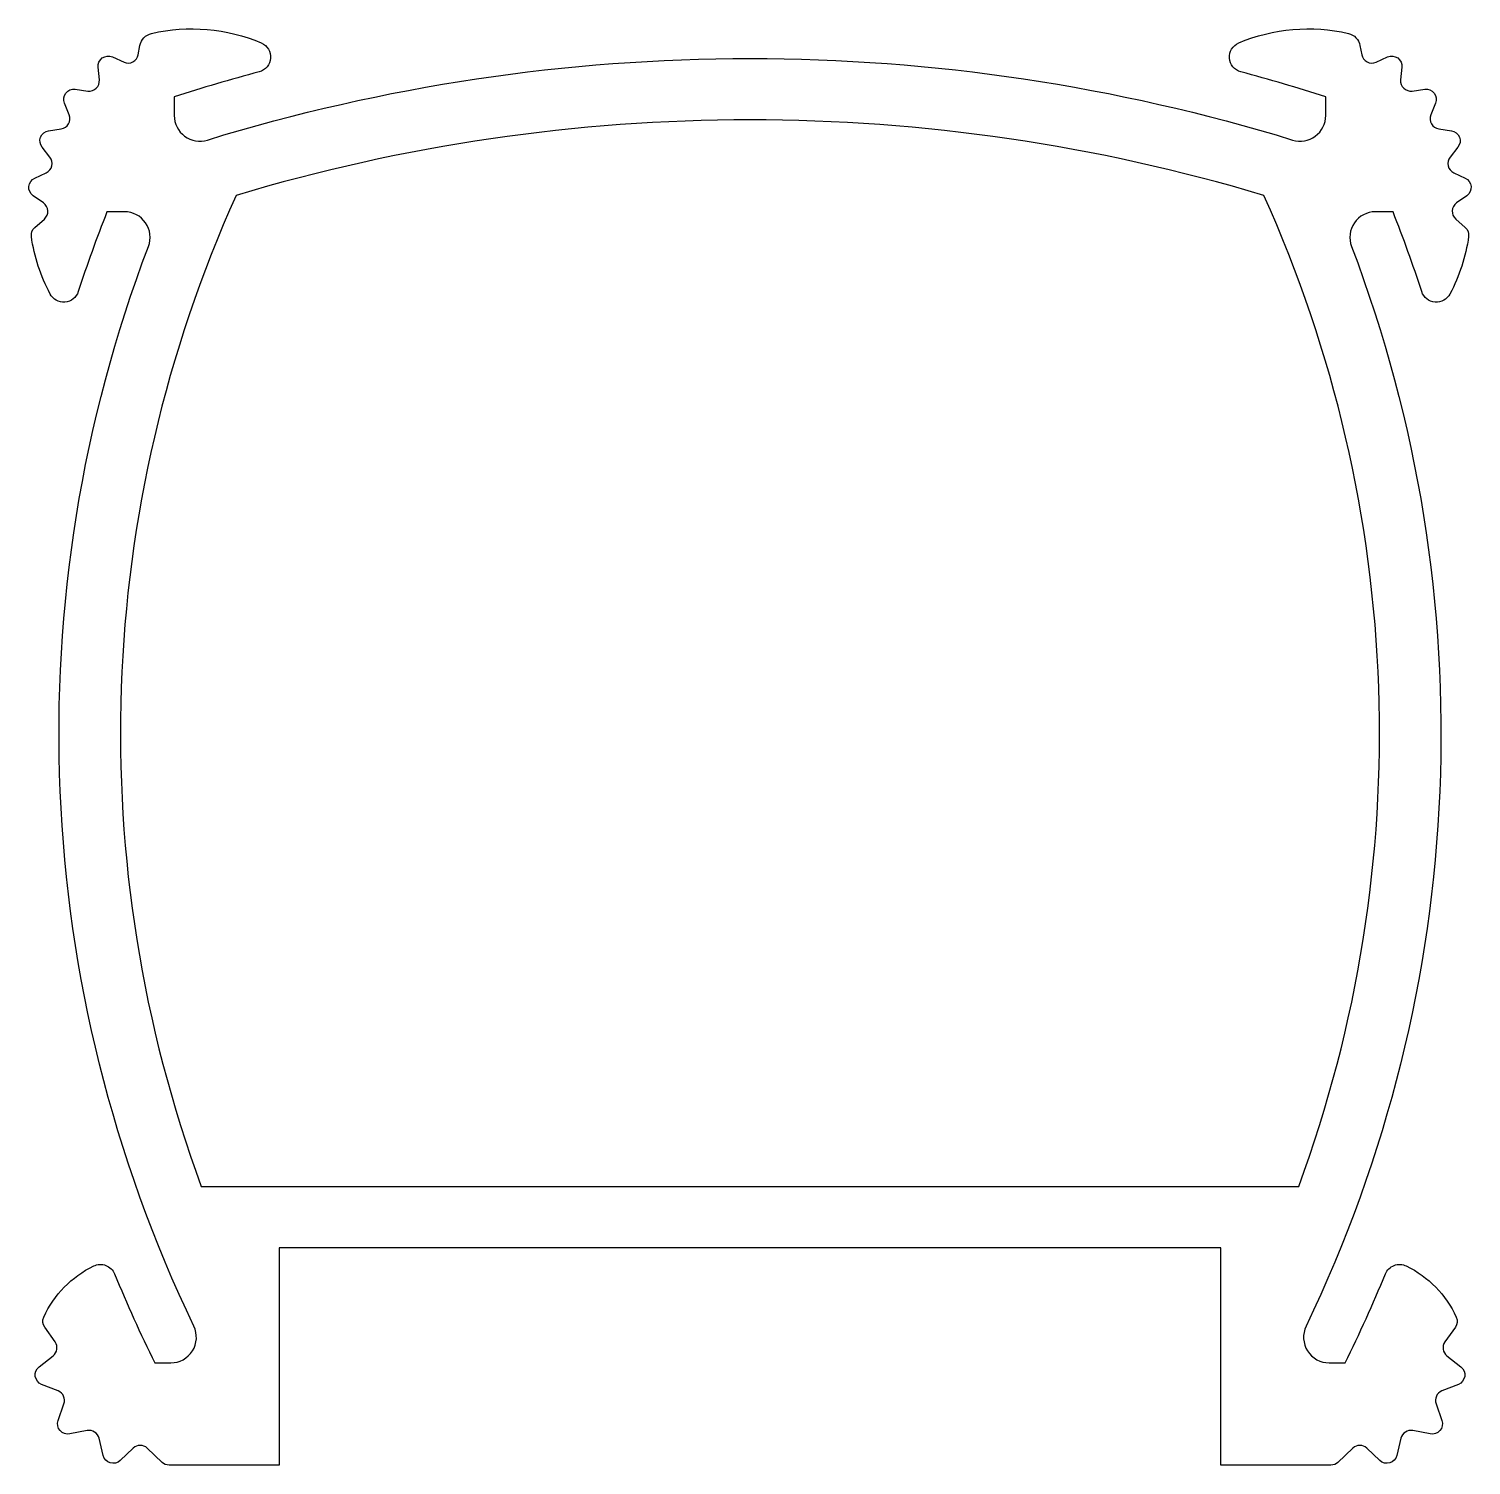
# Model space of a CAD drawing. Extents: x 1666.3 to 1694.4, y 1692.4 to 1720.5.
import ezdxf

# ---------------------------------------------------------------- set-up
doc = ezdxf.new("R2010")
doc.units = 0
doc.layers.add('ANA', color=220, linetype='CONTINUOUS')

msp = doc.modelspace()

# ---------------------------------------------------------------- linework, layer by layer
at = {"layer": 'ANA', "color": 0}
for points in [[(1670.802, 1720.184, -0.713697), (1670.762, 1719.618, 0.011664), (1669.102, 1719.131), (1669.102, 1718.764, 0.504532), (1669.749, 1718.286, -0.150251), (1690.955, 1718.286, 0.504532), (1691.602, 1718.764), (1691.602, 1719.131, 0.011664), (1689.942, 1719.618, -0.713697), (1689.903, 1720.184, -0.158321), (1692.045, 1720.37, -0.297642), (1692.272, 1720.133), (1692.306, 1719.953, 0.48577), (1692.585, 1719.808), (1692.809, 1719.91, -0.57735), (1693.091, 1719.707), (1693.066, 1719.462, 0.48577), (1693.293, 1719.244), (1693.537, 1719.278, -0.57735), (1693.75, 1719.005), (1693.657, 1718.777, 0.48577), (1693.813, 1718.504), (1694.057, 1718.468, -0.57735), (1694.185, 1718.145), (1694.031, 1717.952, 0.48577), (1694.104, 1717.646), (1694.328, 1717.543, -0.57735), (1694.359, 1717.198), (1694.158, 1717.056, 0.48577), (1694.142, 1716.742), (1694.328, 1716.579, -0.254119), (1694.394, 1716.4, -0.085504), (1694.03, 1715.276, -0.66294), (1693.479, 1715.323, 0.014919), (1692.917, 1716.883), (1692.574, 1716.883, 0.525029), (1692.107, 1716.205, -0.205372), (1691.219, 1695.099, 0.552139), (1691.67, 1694.383), (1691.983, 1694.383, 0.017161), (1692.768, 1696.122, -0.432985), (1693.177, 1696.277, -0.173698), (1694.154, 1695.277, -0.268205), (1694.135, 1695.078), (1693.932, 1694.792, 0.40034), (1693.971, 1694.519), (1694.243, 1694.305, -0.57735), (1694.194, 1693.962), (1693.872, 1693.833, 0.40034), (1693.758, 1693.582), (1693.871, 1693.255, -0.57735), (1693.644, 1692.993), (1693.304, 1693.058, 0.40034), (1693.072, 1692.909), (1692.99, 1692.572, -0.57735), (1692.658, 1692.475), (1692.407, 1692.714, 0.40034), (1692.131, 1692.714), (1691.842, 1692.438, -0.192734), (1691.704, 1692.383), (1689.552, 1692.383), (1689.552, 1696.633), (1671.152, 1696.633), (1671.152, 1692.383), (1669.001, 1692.383, -0.192734), (1668.863, 1692.438), (1668.574, 1692.714, 0.40034), (1668.298, 1692.714), (1668.047, 1692.475, -0.57735), (1667.714, 1692.572), (1667.633, 1692.909, 0.40034), (1667.4, 1693.058), (1667.06, 1692.993, -0.57735), (1666.833, 1693.255), (1666.947, 1693.582, 0.40034), (1666.832, 1693.833), (1666.51, 1693.962, -0.57735), (1666.461, 1694.305), (1666.733, 1694.519, 0.40034), (1666.773, 1694.792), (1666.57, 1695.078, -0.268205), (1666.551, 1695.277, -0.173698), (1667.527, 1696.277, -0.432985), (1667.936, 1696.122, 0.017161), (1668.721, 1694.383), (1669.034, 1694.383, 0.552139), (1669.485, 1695.099, -0.205372), (1668.597, 1716.205, 0.525029), (1668.13, 1716.883), (1667.787, 1716.883, 0.014919), (1667.225, 1715.323, -0.66294), (1666.675, 1715.276, -0.085504), (1666.31, 1716.4, -0.254119), (1666.377, 1716.579), (1666.563, 1716.742, 0.48577), (1666.546, 1717.056), (1666.345, 1717.198, -0.57735), (1666.376, 1717.543), (1666.6, 1717.646, 0.48577), (1666.673, 1717.952), (1666.52, 1718.145, -0.57735), (1666.647, 1718.468), (1666.891, 1718.504, 0.48577), (1667.047, 1718.777), (1666.954, 1719.005, -0.57735), (1667.167, 1719.278), (1667.412, 1719.244, 0.48577), (1667.638, 1719.462), (1667.614, 1719.707, -0.57735), (1667.895, 1719.91), (1668.12, 1719.808, 0.48577), (1668.399, 1719.953), (1668.432, 1720.133, -0.297642), (1668.659, 1720.37, -0.158321)], [(1670.309, 1717.202, 0.196582), (1669.63, 1697.833), (1691.074, 1697.833, 0.196582), (1690.395, 1717.202, 0.147072)]]:
    msp.add_lwpolyline(points, format="xyb", close=True, dxfattribs=at)

doc.saveas('drawing.dxf')
